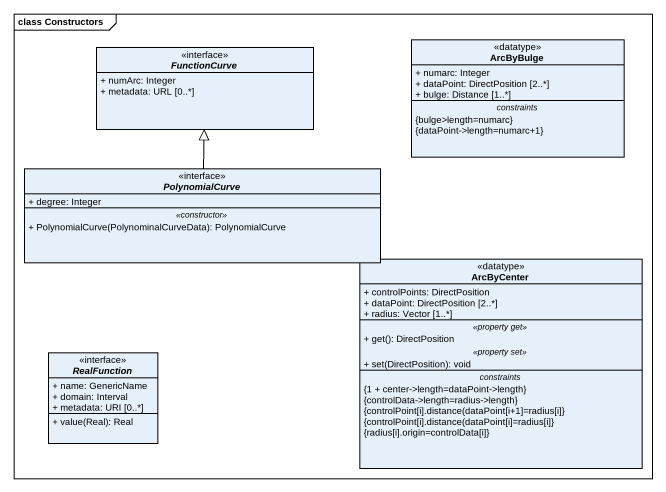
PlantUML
@startuml
mainframe class Constructors
hide circle
hide empty members
skinparam classAttributeIconSize 0
interface FunctionCurve {
  + numArc: Integer
  + metadata: URL [0..*]
}
class ArcByBulge <<datatype>> {
  + numarc: Integer
  + dataPoint: DirectPosition [2..*]
  + bulge: Distance [1..*]
  -- constraints --
  {bulge>length=numarc}
  {dataPoint->length=numarc+1}
}
interface PolynomialCurve {
  + degree: Integer
  .. <<constructor>> ..
  + PolynomialCurve(PolynominalCurveData): PolynomialCurve
}
class ArcByCenter <<datatype>> {
  + controlPoints: DirectPosition
  + dataPoint: DirectPosition [2..*]
  + radius: Vector [1..*]
  .. <<property get>> ..
  + get(): DirectPosition
  .. <<property set>> ..
  + set(DirectPosition): void
  -- constraints --
  {1 + center->length=dataPoint->length}
  {controlData->length=radius->length}
  {field} {controlPoint[i].distance(dataPoint[i+1]=radius[i]}
  {field} {controlPoint[i].distance(dataPoint[i]=radius[i]}
  {radius[i].origin=controlData[i]}
}
interface RealFunction {
  + name: GenericName
  + domain: Interval
  + metadata: URI [0..*]
  + value(Real): Real
}
PolynomialCurve -up-|> FunctionCurve
@enduml
